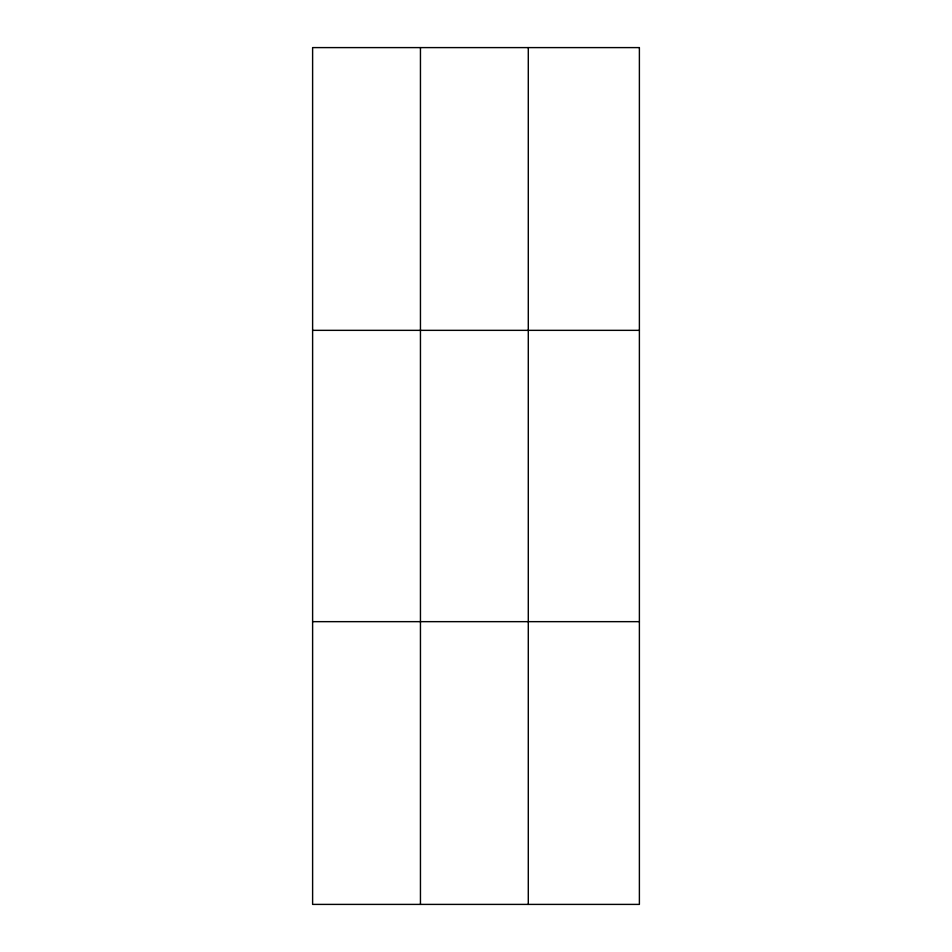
<?xml version="1.0" encoding="UTF-8"?>
<svg xmlns="http://www.w3.org/2000/svg" width="952" height="952" viewBox="0 0 952 952"><rect width="100%" height="100%" fill="white"/><g stroke="black" fill="none" stroke-linecap="round" stroke-linejoin="round"><path stroke-width="1.43" d="M420.451 904.4L420.451 47.6M528.289 904.4L528.289 47.6M312.613 330.344L639.387 330.344M312.613 621.656L639.387 621.656M639.387 47.6L639.387 904.4L312.613 904.4L312.613 47.6L639.387 47.6"/></g></svg>
